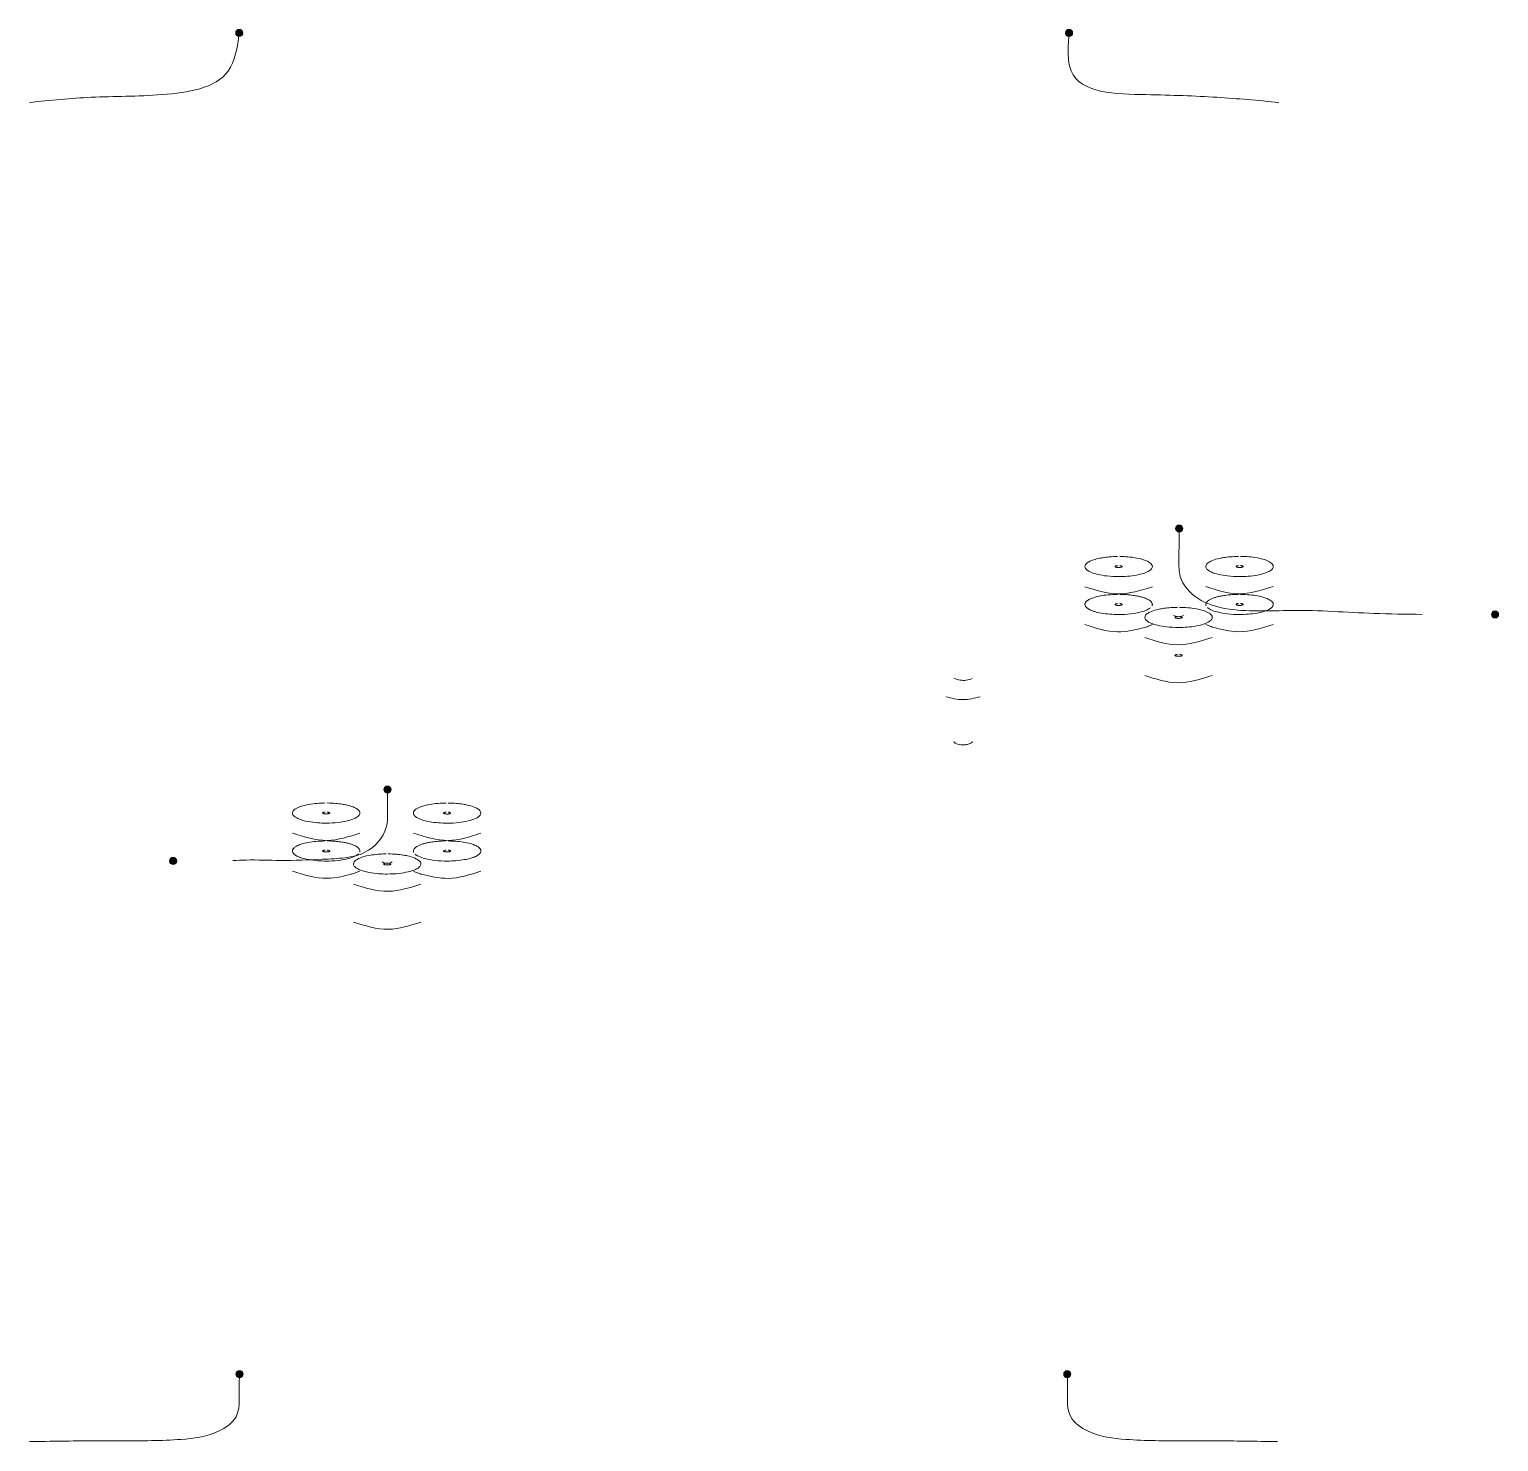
# Model space of a CAD drawing. Extents: x -1067 to 23308, y -6822 to 57810.
# Drawn here: x 11013 to 23308, y -6822 to 5000 of the extents above; entities that cross this region are included whole.
import ezdxf
from ezdxf.lldxf.tags import DXFTag

# ---------------------------------------------------------------- set-up
doc = ezdxf.new("R2010")
doc.units = 0
doc.layers.get('0').update_dxf_attribs({"lineweight": 13})
for name, color, linetype, lineweight, true_color in [('Bodenplatten', 9, 'Continuous', 13, 0x808080), ('EL01_WAN_Blitzschutz_kuenstliche_Leiter', 1, 'Continuous', 13, 0xff0000), ('EL01_WAN_Fangleitungen bestehend Kün', 1, 'Continuous', 13, 0xff0000), ('EL01_WAN_Wasserschutz', 1, 'Continuous', 13, 0xff0000)]:
    doc.layers.add(name, color=color, linetype=linetype, lineweight=lineweight, true_color=true_color)
tags = doc.linetypes.add('fein_strichliert', pattern=[4, 1, -2, 1]).pattern_tags.tags
tags[8:9] = [DXFTag(74, 4), DXFTag(75, 0), DXFTag(340, '0'), DXFTag(46, 0.0), DXFTag(50, 0.0), DXFTag(44, 0.0), DXFTag(45, 0.0)]
tags[6:7] = [DXFTag(74, 4), DXFTag(75, 0), DXFTag(340, '0'), DXFTag(46, 0.0), DXFTag(50, 0.0), DXFTag(44, 0.0), DXFTag(45, 0.0)]
tags[4:5] = [DXFTag(74, 4), DXFTag(75, 0), DXFTag(340, '0'), DXFTag(46, 0.0), DXFTag(50, 0.0), DXFTag(44, 0.0), DXFTag(45, 0.0)]

# ---------------------------------------------------------------- blocks, each defined once
blk = doc.blocks.new('KIR 16-A0UJ2DPSXE', base_point=(18749.9609375, -450.0537414550781))
at = {"color": 0, "linetype": 'ByBlock', "lineweight": -2, "ltscale": 0.13}
blk.add_spline([(18750.70998779826, -434.4586350309207), (18853.10746309578, -448.5671505844246), (18902.70063067212, -434.4586350309207)], degree=3, dxfattribs=at)
blk = doc.blocks.new('KIR 16-A0UJ2DQCXE', base_point=(14225.79296875, -1644.890869140625))
at = {"color": 0, "linetype": 'ByBlock', "lineweight": -2, "ltscale": 0.13}
blk.add_spline([(14499.58408970191, -1476.393977410926), (14449.10564076202, -1478.074546548511), (14380.88859020976, -1485.49712717855), (14291.56996284853, -1506.194754021237), (14246.78922373164, -1528.81595213184), (14232.32396779697, -1542.665665260773), (14225.79314448261, -1560.623326018921), (14229.440323946, -1574.448255858641), (14236.07038945669, -1583.130484503587), (14270.86295122055, -1606.125382892637), (14357.91829088816, -1632.154050106389), (14435.57382938887, -1642.132231393737), (14508.07819257098, -1644.890832817366), (14608.39266743514, -1639.375753813571), (14683.50683558868, -1626.512165383606), (14746.21682918474, -1606.06824805742), (14772.17371298092, -1590.448176392466), (14787.98889849424, -1571.761135647738), (14790.36324065936, -1560.623326018921), (14785.69327861509, -1544.988174034569), (14763.34138048199, -1524.656025732775), (14733.4490829787, -1509.97917695864), (14678.37723757848, -1493.013278375688), (14641.34812434102, -1486.288203285115), (14587.5659473257, -1479.637880587625), (14517.60356434997, -1476.403808247948)], degree=3, dxfattribs=at)
blk = doc.blocks.new('KIR 16-A0UJ2DQMXE', base_point=(14241.2177734375, -1962.063354492188))
at = {"color": 0, "linetype": 'ByBlock', "lineweight": -2, "ltscale": 0.13}
blk.add_spline([(14517.60356434997, -1793.566617114559), (14596.10255860609, -1797.613728798317), (14719.70025644612, -1821.191216624977), (14757.2966192324, -1837.688288990018), (14777.34467446711, -1851.500925470626), (14789.24275994041, -1868.588697737194), (14790.49858733601, -1878.225523409625), (14753.61109749254, -1920.06061663962), (14733.66748749235, -1928.758013775582), (14709.06518239828, -1937.558919966514), (14654.82706941242, -1950.263395409059), (14509.42842306449, -1962.063356227171), (14409.22078479167, -1956.75594493301), (14321.30235454189, -1940.658887631117), (14269.12579199611, -1922.407151724687), (14251.67654731708, -1912.466369907549), (14241.96761842158, -1905.048931951513)], degree=3, dxfattribs=at)
blk = doc.blocks.new('KIR 16-A0UJ2DQSXE', base_point=(20870.234375, 101.960319519043))
at = {"color": 0, "linetype": 'ByBlock', "lineweight": -2, "ltscale": 0.13}
blk.add_spline([(21148.93762613376, 270.4570575474838), (21227.43662038989, 266.4099458637331), (21351.03431822991, 242.8324580370729), (21388.6306810162, 226.3353856720253), (21408.67873625091, 212.5227491914168), (21420.91278570515, 195.7107973607392), (21422.5932246764, 186.2289349543255), (21384.94515927634, 143.9630580224232), (21365.00154927613, 135.2656608864684), (21340.39924418208, 126.4647546955287), (21286.16113119622, 113.7602792529917), (21140.76248484828, 101.9603184348719), (21040.55484657547, 107.2677297290404), (20952.63641632567, 123.3647870309335), (20900.45985377989, 141.6165229373557), (20883.01060910087, 151.5573047544942), (20870.98363934574, 160.9896375249566)], degree=3, dxfattribs=at)
blk = doc.blocks.new('KIR 16-A0UJ2DR0XE', base_point=(13723.9833984375, -2532.8671875))
at = {"color": 0, "linetype": 'ByBlock', "lineweight": -2, "ltscale": 0.13}
blk.add_spline([(14289.30390831849, -2472.551620666886), (14015.95941965749, -2532.867277066859), (13724.73381214174, -2472.551620666886)], degree=3, dxfattribs=at)
blk = doc.blocks.new('KIR 16-A0UJ2DREXE', base_point=(20857.408203125, 274.98046875))
at = {"color": 0, "linetype": 'ByBlock', "lineweight": -2, "ltscale": 0.13}
blk.add_spline([(20858.1584751763, 335.296118748139), (21131.50296383731, 274.9804623481662), (21422.72857135306, 335.296118748139)], degree=3, dxfattribs=at)
blk = doc.blocks.new('KIR 16-A0UJ2DRSXE', base_point=(18749.9609375, -988.6746826171875))
at = {"color": 0, "linetype": 'ByBlock', "lineweight": -2, "ltscale": 0.13}
blk.add_spline([(18750.70998779824, -960.9997807459247), (18753.89971128122, -969.5292957721201), (18765.80044816542, -977.5784303290445), (18824.17172527702, -988.6736710649373), (18853.38902725885, -986.991410263329), (18886.81513863852, -978.0925622912862), (18901.35102570555, -966.6494171534093), (18902.70063067212, -960.9997807459247)], degree=3, dxfattribs=at)
blk = doc.blocks.new('Anschlusspunkt-A0UJ2DSCXE', base_point=(13979.0244140625, -1393.773803710938))
at = {"linetype": 'ByBlock', "lineweight": -2, "ltscale": 0.13}
blk.add_hatch(color=0, dxfattribs=at).paths.add_polyline_path([(14008.52630195181, -1333.773804105326), (14016.3875750272, -1334.688252202299), (14023.73626797242, -1337.626370934551), (14030.06108452015, -1342.383736311048), (14034.92196612985, -1348.629347543295), (14037.98070971678, -1355.928656918663), (14039.0244986358, -1363.773804105326), (14037.98070971678, -1371.61895129199), (14034.92196612985, -1378.918260667357), (14030.06108452015, -1385.163871899604), (14023.73626797242, -1389.921237276101), (14016.3875750272, -1392.859356008353), (14008.52630195181, -1393.773804105326), (14000.8593918417, -1392.644459257806), (13993.73746653416, -1389.589117978163), (13987.63563830705, -1384.811605790011), (13982.96096752433, -1378.630636327669), (13980.02530714541, -1371.458549562939), (13979.0244986358, -1363.773804105326), (13980.02530714541, -1356.089058647714), (13982.96096752433, -1348.916971882983), (13987.63563830705, -1342.736002420641), (13993.73746653416, -1337.958490232489), (14000.8593918417, -1334.903148952846)])
at = {"color": 0, "linetype": 'ByBlock', "lineweight": -2, "ltscale": 0.13}
blk.add_circle((14009.0244986358, -1363.773804105326), 30, dxfattribs=at)
blk = doc.blocks.new('KIR 16-A0UJ2DSMXE', base_point=(13466.3623046875, -1568.080810546875))
at = {"color": 0, "linetype": 'ByBlock', "lineweight": -2, "ltscale": 0.13}
blk.add_spline([(13487.66935988789, -1552.452895284902), (13481.36860121394, -1553.162232178841), (13472.87596792315, -1555.072555559653), (13470.25452726329, -1556.146173824741), (13467.16063301124, -1558.261577424792), (13466.54558174426, -1559.268024952568), (13466.36191259034, -1560.097212357893), (13466.94942510288, -1561.760093156418), (13469.34622835086, -1563.516166823249), (13474.7331029775, -1565.675662818949), (13479.05209496891, -1566.577430377593), (13488.43802740712, -1567.832017801937), (13496.29880943362, -1568.080384849435), (13506.10521860013, -1567.682654635307), (13511.63447757813, -1567.018194328938), (13516.51981837754, -1565.936456180719), (13522.26584248006, -1564.099315125956), (13525.44575966055, -1561.987280580705), (13526.1814121426, -1560.421052715693), (13526.15768141738, -1559.424362256129), (13525.58814401191, -1558.522594697485), (13524.86863661152, -1557.725935655838), (13523.54730164235, -1556.837713206335), (13520.21793899448, -1555.267523878933), (13513.341760846, -1553.524421196033), (13505.68883453595, -1552.516909362212)], degree=3, dxfattribs=at)
blk = doc.blocks.new('KIR 16-A0UJ2DT4XE', base_point=(20858.076171875, 175.986328125))
at = {"color": 0, "linetype": 'ByBlock', "lineweight": -2, "ltscale": 0.13}
blk.add_spline([(21130.91815148571, 270.4472267104622), (21096.57199631943, 269.6215551483085), (21075.9150575174, 268.3586855272199), (21056.6111933094, 266.9154059602636), (21007.27527242469, 260.5335312721556), (20990.47565330514, 257.9350290342384), (20974.15947646241, 254.6717936656908), (20944.48410780391, 247.411163465765), (20916.79670386642, 237.6322080325237), (20895.5893306377, 227.9710713394354), (20879.33034449569, 218.5455721266746), (20865.42773315686, 205.4676919689639), (20858.98657266626, 192.7306599315245), (20858.16646021232, 183.7017444853748), (20859.88383130481, 176.7363273394051)], degree=3, dxfattribs=at)
blk = doc.blocks.new('Anschlusspunkt-A0UJ2DTEXE', base_point=(23248.1796875, 72.66387176513672))
at = {"linetype": 'ByBlock', "lineweight": -2, "ltscale": 0.13}
blk.add_hatch(color=0, dxfattribs=at).paths.add_polyline_path([(23277.68166579239, 132.6638749772731), (23285.54293886778, 131.7494268802999), (23292.891631813, 128.8113081480483), (23299.21644836072, 124.0539427715513), (23304.07732997042, 117.8083315393037), (23307.13607355735, 110.5090221639364), (23308.17986247638, 102.663874977273), (23307.13607355735, 94.81872779060959), (23304.07732997042, 87.51941841524231), (23299.21644836072, 81.27380718299479), (23292.891631813, 76.51644180649782), (23285.54293886778, 73.57832307424619), (23277.68166579239, 72.66387497727307), (23270.01475568228, 73.79321982479314), (23262.89283037474, 76.84856110443573), (23256.79100214762, 81.6260732925877), (23252.11633136491, 87.80704275493058), (23249.18067098598, 94.97912951966057), (23248.17986247638, 102.663874977273), (23249.18067098598, 110.3486204348855), (23252.11633136491, 117.5207071996155), (23256.79100214762, 123.7016766619584), (23262.89283037474, 128.4791888501104), (23270.01475568228, 131.534530129753)])
at = {"color": 0, "linetype": 'ByBlock', "lineweight": -2, "ltscale": 0.13}
blk.add_circle((23278.17986247638, 102.6638749772731), 30, dxfattribs=at)
blk = doc.blocks.new('KIR 16-A0UJ2DTGXE', base_point=(13724.5986328125, -2070.681884765625))
at = {"color": 0, "linetype": 'ByBlock', "lineweight": -2, "ltscale": 0.13}
blk.add_spline([(13998.3894106844, -1902.185061071296), (13947.91096174451, -1903.865630208881), (13879.69391119224, -1911.288210838919), (13790.37528383102, -1931.985837681607), (13745.59454471413, -1954.60703579221), (13731.12928877946, -1968.456748921143), (13724.59846546508, -1986.41440967929), (13728.24564492848, -2000.239339519011), (13734.87571043916, -2008.921568163957), (13769.66827220303, -2031.916466553007), (13856.72361187064, -2057.945133766758), (13934.37915037135, -2067.923315054106), (14006.88351355346, -2070.681916477736), (14107.19798841763, -2065.166837473941), (14182.31215657115, -2052.303249043975), (14245.02215016722, -2031.85933171779), (14270.97903396339, -2016.239260052835), (14286.79421947673, -1997.552219308108), (14289.16856164184, -1986.41440967929), (14284.49859959757, -1970.779257694938), (14262.14670146447, -1950.447109393145), (14232.25440396118, -1935.770260619009), (14177.18255856096, -1918.804362036057), (14140.15344532349, -1912.079286945484), (14086.37126830818, -1905.428964247995), (14016.40888533245, -1902.194891908318)], degree=3, dxfattribs=at)
blk = doc.blocks.new('KIR 16-A0UJ2DTYXE', base_point=(13213.3994140625, -2106.550048828125))
at = {"color": 0, "linetype": 'ByBlock', "lineweight": -2, "ltscale": 0.13}
blk.add_spline([(13724.59846546508, -2067.041454406989), (13505.37471553765, -2106.550079745461), (13214.1491080219, -2046.234423345488)], degree=3, dxfattribs=at)
blk = doc.blocks.new('KIR 16-A0UJ2DU0XE', base_point=(20346.6875, -468.9389343261719))
at = {"color": 0, "linetype": 'ByBlock', "lineweight": -2, "ltscale": 0.13}
blk.add_spline([(20347.43842437982, -408.6232759639631), (20620.78291304081, -468.9389323639359), (20912.00852055656, -408.6232759639631)], degree=3, dxfattribs=at)
blk = doc.blocks.new('KIR 16-A0UJ2DUEXE', base_point=(20599.92578125, 69.5303955078125))
at = {"color": 0, "linetype": 'ByBlock', "lineweight": -2, "ltscale": 0.13}
blk.add_spline([(20638.48826869057, 85.15825209662331), (20644.78902736452, 84.44891520268472), (20653.2816606553, 82.53859182187195), (20655.90310131516, 81.46497355678481), (20658.99699556722, 79.34956995673316), (20659.61204683419, 78.34312242895727), (20659.79571598812, 77.5139350236325), (20659.20820347558, 75.8510542251072), (20656.81140022759, 74.09498055827613), (20651.42452560095, 71.93548456256873), (20647.10553360955, 71.03371700392496), (20637.71960117134, 69.77912957958075), (20629.85881914484, 69.53076253209044), (20620.05240997833, 69.92849274621882), (20614.52315100031, 70.59295305258753), (20609.63781020092, 71.67469120079956), (20603.89178609838, 73.5118322555693), (20600.71186891789, 75.62386680082024), (20599.97621643584, 77.19009466583272), (20599.99994716107, 78.18678512538942), (20600.56948456653, 79.08855268403319), (20601.28899196694, 79.88521172568768), (20602.61032693609, 80.77343417519047), (20605.93968958398, 82.34362350259222), (20612.81586773246, 84.08672618549214), (20620.46879404251, 85.09423801931304)], degree=3, dxfattribs=at)
blk = doc.blocks.new('KIR 16-A0UJ2DUOXE', base_point=(18682.654296875, -610.6416625976562))
at = {"color": 0, "linetype": 'ByBlock', "lineweight": -2, "ltscale": 0.13}
blk.add_spline([(18683.40458440473, -586.461529991119), (18823.78665131952, -610.641670014588), (18970.00603406565, -586.461529991119)], degree=3, dxfattribs=at)
blk = doc.blocks.new('KIR 16-A0UJ2DV6XE', base_point=(13964.3154296875, -1980.777099609375))
at = {"color": 0, "linetype": 'ByBlock', "lineweight": -2, "ltscale": 0.13}
blk.add_spline([(13965.06537698476, -1969.577063565421), (13996.53048941877, -1980.097450227516), (14017.50723104146, -1980.097450227508), (14048.97234347547, -1969.577063565421)], degree=3, dxfattribs=at)
blk = doc.blocks.new('KIR 16-A0UJ2DVKXE', base_point=(14225.1787109375, -2071.267822265625))
at = {"color": 0, "linetype": 'ByBlock', "lineweight": -2, "ltscale": 0.13}
blk.add_spline([(14289.16856164184, -2070.517730734663), (14251.6711944482, -2057.345352301966), (14225.92849115926, -2046.760537006516)], degree=3, dxfattribs=at)
blk = doc.blocks.new('KIR 16-A0UJ2DVMXE', base_point=(19845.62890625, 274.454345703125))
at = {"color": 0, "linetype": 'ByBlock', "lineweight": -2, "ltscale": 0.13}
blk.add_spline([(19846.37909203895, 334.770005087111), (20119.72358069994, 274.4543486871382), (20410.94918821569, 334.770005087111)], degree=3, dxfattribs=at)
blk = doc.blocks.new('KIR 16-A0UJ2DVYXE', base_point=(20346.82421875, -7.339385986328125))
at = {"color": 0, "linetype": 'ByBlock', "lineweight": -2, "ltscale": 0.13}
blk.add_spline([(20347.57377105646, -6.589386031739863), (20385.07113825011, 6.58299240094972), (20410.81384153905, 17.16780769640651)], degree=3, dxfattribs=at)
blk = doc.blocks.new('KIR 16-A0UJ2DW8XE', base_point=(19705.11328125, 4388.03466796875))
at = {"color": 0, "linetype": 'ByBlock', "lineweight": -2, "ltscale": 0.13}
blk.add_spline([(21469.49626362521, 4388.784467318158), (20952.45490896932, 4431.308618623681), (20356.51131966107, 4453.72307705689), (19730.38531018651, 4653.057319398967), (19706.2861325993, 4800.487582285406), (19713.0859735383, 4970.164677506732)], degree=3, dxfattribs=at)
blk = doc.blocks.new('KIR 16-A0UJ2DWAXE', base_point=(20098.59765625, 177.7192840576172))
at = {"color": 0, "linetype": 'ByBlock', "lineweight": -2, "ltscale": 0.13}
blk.add_spline([(20137.15824299639, 193.3471383662884), (20143.45900167035, 192.6378014723498), (20151.95163496113, 190.727478091537), (20154.57307562099, 189.6538598264499), (20157.66696987304, 187.5384562263982), (20158.28202114001, 186.5320086986223), (20158.46569029395, 185.7028212932976), (20157.8781777814, 184.0399404947723), (20155.48137453343, 182.2838668279412), (20150.09449990678, 180.1243708322411), (20145.77550791538, 179.2226032735973), (20136.38957547717, 177.9680158492531), (20128.52879345067, 177.7196488017555), (20118.72238428415, 178.1173790158839), (20113.19312530614, 178.7818393222526), (20108.30778450675, 179.8635774704719), (20102.56176040421, 181.7007185252344), (20099.38184322373, 183.8127530704853), (20098.64619074167, 185.3789809354978), (20098.66992146691, 186.3756713950618), (20099.23945887236, 187.2774389537055), (20099.95896627277, 188.0740979953528), (20101.28030124194, 188.9623204448555), (20104.60966388981, 190.5325097722573), (20111.48584203828, 192.2756124551572), (20119.13876834834, 193.2831242889781)], degree=3, dxfattribs=at)
blk = doc.blocks.new('KIR 16-A0UJ2DWQXE', base_point=(13723.8486328125, -2215.26513671875))
at = {"color": 0, "linetype": 'ByBlock', "lineweight": -2, "ltscale": 0.13}
blk.add_spline([(14289.16856164184, -2154.949423276181), (14015.82407298085, -2215.265079676154), (13724.59846546508, -2154.949423276181)], degree=3, dxfattribs=at)
blk = doc.blocks.new('KIR 16-A0UJ2DWUXE', base_point=(14478.2763671875, -1886.209106445312))
at = {"color": 0, "linetype": 'ByBlock', "lineweight": -2, "ltscale": 0.13}
blk.add_spline([(14499.58408970191, -1870.581206336635), (14493.28333102795, -1871.290543230566), (14484.79069773718, -1873.200866611379), (14482.16925707732, -1874.274484876473), (14479.07536282526, -1876.389888476517), (14478.46031155829, -1877.396336004293), (14478.27664240435, -1878.225523409625), (14478.8641549169, -1879.888404208143), (14481.26095816487, -1881.644477874982), (14486.64783279153, -1883.803973870682), (14490.96682478293, -1884.705741429326), (14500.35275722113, -1885.96032885367), (14508.21353924764, -1886.208695901167), (14518.01994841415, -1885.810965687039), (14523.54920739217, -1885.14650538067), (14528.43454819155, -1884.064767232451), (14534.18057229409, -1882.227626177681), (14537.36048947457, -1880.115591632438), (14538.09614195663, -1878.549363767418), (14538.07241123139, -1877.552673307861), (14537.50287382594, -1876.650905749217), (14536.78336642553, -1875.85424670757), (14535.46203145637, -1874.966024258067), (14532.1326688085, -1873.395834930666), (14525.25649066002, -1871.652732247766), (14517.60356434997, -1870.645220413945)], degree=3, dxfattribs=at)
blk = doc.blocks.new('KIR 16-A0UJ2DWWXE', base_point=(13466.4970703125, -1885.682983398438))
at = {"color": 0, "linetype": 'ByBlock', "lineweight": -2, "ltscale": 0.13}
blk.add_spline([(13487.80470656454, -1870.055092675607), (13481.5039478906, -1870.764429569538), (13473.01131459981, -1872.674752950351), (13470.38987393995, -1873.748371215445), (13467.29597968789, -1875.863774815489), (13466.68092842092, -1876.870222343265), (13466.49725926698, -1877.699409748597), (13467.08477177954, -1879.362290547115), (13469.48157502752, -1881.118364213954), (13474.86844965416, -1883.277860209654), (13479.18744164556, -1884.179627768298), (13488.57337408376, -1885.434215192642), (13496.43415611026, -1885.682582240139), (13506.24056527678, -1885.284852026011), (13511.76982425479, -1884.620391719642), (13516.65516505418, -1883.538653571423), (13522.40118915672, -1881.701512516653), (13525.58110633721, -1879.58947797141), (13526.31675881926, -1878.02325010639), (13526.29302809404, -1877.026559646833), (13525.72349068857, -1876.124792088189), (13525.00398328816, -1875.328133046542), (13523.68264831901, -1874.439910597032), (13520.35328567113, -1872.869721269638), (13513.47710752266, -1871.126618586738), (13505.82418121259, -1870.11910675291)], degree=3, dxfattribs=at)
blk = doc.blocks.new('KIR 16-A0UJ2DX8XE', base_point=(13214.013671875, -1644.36474609375))
at = {"color": 0, "linetype": 'ByBlock', "lineweight": -2, "ltscale": 0.13}
blk.add_spline([(13487.80470656454, -1475.867863749891), (13437.32625762467, -1477.548432887483), (13369.10920707238, -1484.971013517522), (13279.79057971118, -1505.668640360217), (13235.00984059427, -1528.289838470812), (13220.54458465961, -1542.139551599745), (13214.01376134524, -1560.097212357893), (13217.66094080862, -1573.922142197613), (13224.29100631931, -1582.604370842567), (13259.08356808318, -1605.599269231609), (13346.13890775079, -1631.627936445361), (13423.7944462515, -1641.606117732709), (13496.29880943362, -1644.364719156338), (13596.61328429778, -1638.849640152543), (13671.72745245131, -1625.986051722585), (13734.43744604738, -1605.542134396392), (13760.39432984355, -1589.922062731438), (13776.20951535687, -1571.23502198671), (13778.583857522, -1560.097212357893), (13773.91389547772, -1544.462060373548), (13751.56199734463, -1524.129912071755), (13721.66969984133, -1509.453063297612), (13666.59785444112, -1492.48716471466), (13629.56874120365, -1485.762089624079), (13575.78656418834, -1479.111766926605), (13505.82418121259, -1475.87769458692)], degree=3, dxfattribs=at)
blk = doc.blocks.new('KIR 16-A0UJ2DXAXE', base_point=(20857.2734375, -3.863109588623047))
at = {"color": 0, "linetype": 'ByBlock', "lineweight": -2, "ltscale": 0.13}
blk.add_spline([(20858.02312849966, 17.69392135743443), (20894.78779008154, 3.81220418953059), (20912.14386723322, -3.113109704073153)], degree=3, dxfattribs=at)
blk = doc.blocks.new('Anschlusspunkt-A0UJ2DY0XE', base_point=(19683.0859375, 4940.16455078125))
at = {"linetype": 'ByBlock', "lineweight": -2, "ltscale": 0.13}
blk.add_hatch(color=0, dxfattribs=at).paths.add_polyline_path([(19712.58777685431, 5000.164677506732), (19720.4490499297, 4999.250229409759), (19727.79774287492, 4996.312110677507), (19734.12255942265, 4991.55474530101), (19738.98344103235, 4985.309134068762), (19742.04218461927, 4978.009824693396), (19743.0859735383, 4970.164677506732), (19742.04218461927, 4962.319530320068), (19738.98344103235, 4955.020220944702), (19734.12255942265, 4948.774609712454), (19727.79774287492, 4944.017244335957), (19720.4490499297, 4941.079125603706), (19712.58777685431, 4940.164677506732), (19704.9208667442, 4941.294022354252), (19697.79894143666, 4944.349363633894), (19691.69711320955, 4949.126875822047), (19687.02244242683, 4955.307845284389), (19684.08678204791, 4962.479932049119), (19683.0859735383, 4970.164677506732), (19684.08678204791, 4977.849422964345), (19687.02244242683, 4985.021509729075), (19691.69711320955, 4991.202479191417), (19697.79894143666, 4995.97999137957), (19704.9208667442, 4999.035332659212)])
at = {"color": 0, "linetype": 'ByBlock', "lineweight": -2, "ltscale": 0.13}
blk.add_circle((19713.0859735383, 4970.164677506732), 30, dxfattribs=at)
blk = doc.blocks.new('KIR 16-A0UJ2DY4XE', base_point=(20911.39453125, -42.62173461914062))
at = {"color": 0, "linetype": 'ByBlock', "lineweight": -2, "ltscale": 0.13}
blk.add_spline([(20912.14386723322, -3.113109704073153), (21131.36761716065, -42.62173504253836), (21422.5932246764, 17.69392135743443)], degree=3, dxfattribs=at)
blk = doc.blocks.new('KIR 16-A0UJ2DY8XE', base_point=(20346.82421875, -151.3367309570312))
at = {"color": 0, "linetype": 'ByBlock', "lineweight": -2, "ltscale": 0.13}
blk.add_spline([(20347.57377105646, -91.02107857325858), (20620.91825971745, -151.3367349732314), (20912.14386723322, -91.02107857325858)], degree=3, dxfattribs=at)
blk = doc.blocks.new('KIR 16-A0UJ2DYEXE', base_point=(19846.37890625, 419.0375061035156))
at = {"color": 0, "linetype": 'ByBlock', "lineweight": -2, "ltscale": 0.13}
blk.add_spline([(20137.15824299639, 587.5343672919964), (20187.63669193628, 585.8537981544116), (20255.85374248855, 578.4312175243733), (20345.17236984977, 557.7335906816782), (20389.95310896666, 535.1123925710829), (20404.41836490133, 521.2626794421424), (20410.94918821569, 503.3050186840021), (20407.30200875231, 489.4800888442744), (20400.67194324162, 480.7978601993284), (20365.87938147775, 457.8029618102785), (20278.82404181014, 431.774294596534), (20201.16850330943, 421.796113309186), (20128.66414012733, 419.0375118855566), (20028.34966526316, 424.5525908893517), (19953.23549710962, 437.41617931931), (19890.52550351357, 457.8600966455026), (19864.56861971738, 473.4801683104572), (19848.75343420406, 492.1672090551849), (19846.37909203895, 503.3050186840021), (19851.04905408321, 518.9401706683468), (19873.40095221631, 539.2723189701403), (19903.29324971961, 553.9491677442832), (19958.36509511983, 570.9150663272351), (19995.39420835728, 577.6401414178083), (20049.1763853726, 584.2904641152902), (20119.13876834834, 587.5245364549749)], degree=3, dxfattribs=at)
blk = doc.blocks.new('KIR 16-A0UJ2DYSXE', base_point=(13214.1494140625, -1961.968017578125))
at = {"color": 0, "linetype": 'ByBlock', "lineweight": -2, "ltscale": 0.13}
blk.add_spline([(13487.80470656454, -1793.471287155432), (13409.30571230842, -1797.51839883919), (13285.70801446839, -1821.09588666585), (13248.11165168211, -1837.59295903089), (13228.06359644739, -1851.405595511499), (13215.82954699315, -1868.217547342184), (13214.1491080219, -1877.699409748597), (13251.79717342196, -1919.965286680492), (13271.74078342217, -1928.662683816455), (13296.34308851623, -1937.463590007387), (13350.58120150208, -1950.168065449931), (13495.97984785002, -1961.968026268044), (13596.18748612283, -1956.660614973883), (13684.10591637263, -1940.563557671989), (13736.28247891841, -1922.311821765567), (13753.73172359744, -1912.371039948421), (13765.75869335256, -1902.938707177959)], degree=3, dxfattribs=at)
blk = doc.blocks.new('Anschlusspunkt-A0UJ2DYUXE', base_point=(20605.26171875, 792.4191284179688))
at = {"linetype": 'ByBlock', "lineweight": -2, "ltscale": 0.13}
blk.add_hatch(color=0, dxfattribs=at).paths.add_polyline_path([(20634.76343604834, 852.4191368041695), (20642.62470912372, 851.5046887071964), (20649.97340206894, 848.5665699749447), (20656.29821861667, 843.8092045984478), (20661.15910022637, 837.5635933662002), (20664.21784381329, 830.2642839908328), (20665.26163273232, 822.4191368041694), (20664.21784381329, 814.5739896175061), (20661.15910022637, 807.2746802421387), (20656.29821861667, 801.0290690098913), (20649.97340206894, 796.2717036333943), (20642.62470912372, 793.3335849011427), (20634.76343604834, 792.4191368041695), (20627.09652593822, 793.5484816516896), (20619.97460063069, 796.6038229313322), (20613.87277240357, 801.3813351194841), (20609.19810162085, 807.562304581827), (20606.26244124193, 814.734391346557), (20605.26163273232, 822.4191368041695), (20606.26244124193, 830.103882261782), (20609.19810162085, 837.2759690265119), (20613.87277240357, 843.4569384888548), (20619.97460063069, 848.2344506770069), (20627.09652593822, 851.2897919566494)])
at = {"color": 0, "linetype": 'ByBlock', "lineweight": -2, "ltscale": 0.13}
blk.add_circle((20635.26163273232, 822.4191368041695), 30, dxfattribs=at)
blk = doc.blocks.new('KIR 16-A0UJ2DZ6XE', base_point=(13505.07421875, -1887.942016601562))
at = {"color": 0, "linetype": 'ByBlock', "lineweight": -2, "ltscale": 0.13}
blk.add_spline([(13505.82418121259, -1793.481117992461), (13540.17033637887, -1794.306789554614), (13560.8272751809, -1795.569659175696), (13580.13113938891, -1797.012938742652), (13629.46706027362, -1803.394813430767), (13646.26667939316, -1805.993315668685), (13662.5828562359, -1809.256551037232), (13692.2582248944, -1816.517181237158), (13719.94562883188, -1826.296136670399), (13741.1530020606, -1835.95727336348), (13757.41198820262, -1845.382772576248), (13771.31459954144, -1858.460652733959), (13777.75576003205, -1871.197684771398), (13778.57587248598, -1880.226600217541), (13776.8585013935, -1887.192017363518)], degree=3, dxfattribs=at)
blk = doc.blocks.new('Anschlusspunkt-A0UJ2DZAXE', base_point=(19668.322265625, -6288.26953125))
at = {"linetype": 'ByBlock', "lineweight": -2, "ltscale": 0.13}
blk.add_hatch(color=0, dxfattribs=at).paths.add_polyline_path([(19697.8240185953, -6228.269763010491), (19705.68529167069, -6229.184211107465), (19713.03398461591, -6232.122329839716), (19719.35880116363, -6236.879695216213), (19724.21968277334, -6243.125306448461), (19727.27842636026, -6250.424615823827), (19728.32221527929, -6258.269763010491), (19727.27842636026, -6266.114910197155), (19724.21968277334, -6273.414219572522), (19719.35880116363, -6279.65983080477), (19713.03398461591, -6284.417196181266), (19705.68529167069, -6287.355314913518), (19697.8240185953, -6288.269763010491), (19690.15710848519, -6287.140418162971), (19683.03518317765, -6284.085076883329), (19676.93335495054, -6279.307564695177), (19672.25868416782, -6273.126595232834), (19669.3230237889, -6265.954508468104), (19668.32221527929, -6258.269763010491), (19669.3230237889, -6250.585017552879), (19672.25868416782, -6243.412930788149), (19676.93335495054, -6237.231961325806), (19683.03518317765, -6232.454449137654), (19690.15710848519, -6229.399107858011)])
at = {"color": 0, "linetype": 'ByBlock', "lineweight": -2, "ltscale": 0.13}
blk.add_circle((19698.32221527929, -6258.269763010491), 30, dxfattribs=at)
blk = doc.blocks.new('KIR 16-A0UJ2DZCXE', base_point=(13723.8486328125, -2067.79150390625))
at = {"color": 0, "linetype": 'ByBlock', "lineweight": -2, "ltscale": 0.13}
blk.add_spline([(13778.71920419864, -2046.234423345488), (13741.95454261676, -2060.116140513392), (13724.59846546508, -2067.041454406989)], degree=3, dxfattribs=at)
blk = doc.blocks.new('KIR 16-A0UJ2DZOXE', base_point=(19845.494140625, -43.14785003662109))
at = {"color": 0, "linetype": 'ByBlock', "lineweight": -2, "ltscale": 0.13}
blk.add_spline([(19846.24374536229, 17.16780769640651), (20119.58823402328, -43.14784870356628), (20347.57377105646, -6.589386031739863)], degree=3, dxfattribs=at)
blk = doc.blocks.new('KIR 16-A0UJ2DZQXE', base_point=(11011.7841796875, 4388.03466796875))
at = {"color": 0, "linetype": 'ByBlock', "lineweight": -2, "ltscale": 0.13}
blk.add_spline([(11012.53451367517, 4388.784467318158), (11529.57586833104, 4431.308618623681), (12125.51945763931, 4453.72307705689), (12675.52379191294, 4649.95577923492), (12768.94480376206, 4970.164677506732)], degree=3, dxfattribs=at)
blk = doc.blocks.new('KIR 16-A0UJ2E08XE', base_point=(20599.791015625, -248.0717926025391))
at = {"color": 0, "linetype": 'ByBlock', "lineweight": -2, "ltscale": 0.13}
blk.add_spline([(20638.35292201391, -232.4439452940812), (20644.65368068786, -233.1532821880198), (20653.14631397865, -235.0636055688326), (20655.76775463851, -236.1372238339197), (20658.86164889056, -238.2526274339714), (20659.47670015754, -239.2590749617473), (20659.66036931146, -240.088262367072), (20659.07285679892, -241.7511431655973), (20656.67605355094, -243.5072168324284), (20651.2891789243, -245.6667128281358), (20646.97018693289, -246.5684803867796), (20637.58425449468, -247.8230678111238), (20629.72347246818, -248.0714348586141), (20619.91706330167, -247.6737046444857), (20614.38780432367, -247.009244338117), (20609.50246352426, -245.927506189905), (20603.75643942174, -244.0903651351352), (20600.57652224125, -241.9783305898843), (20599.8408697592, -240.4121027248718), (20599.86460048442, -239.4154122653151), (20600.43413788989, -238.5136447066714), (20601.15364529028, -237.7169856650169), (20602.47498025945, -236.8287632155141), (20605.80434290732, -235.2585738881123), (20612.6805210558, -233.5154712052124), (20620.33344736585, -232.5079593713915)], degree=3, dxfattribs=at)
blk = doc.blocks.new('KIR 16-A0UJ2E0GXE', base_point=(14225.9208984375, -1890.73681640625))
at = {"color": 0, "linetype": 'ByBlock', "lineweight": -2, "ltscale": 0.13}
blk.add_spline([(14498.7573335052, -1793.586225133414), (14464.41117833894, -1794.411896695567), (14443.75423953691, -1795.674766316656), (14424.4503753289, -1797.118045883612), (14375.11445444419, -1803.499920571727), (14358.31483532464, -1806.098422809637), (14341.99865848191, -1809.361658178185), (14312.32328982341, -1816.622288378118), (14284.63588588592, -1826.401243811359), (14263.42851265721, -1836.06238050444), (14247.16952651518, -1845.487879717201), (14233.26691517636, -1858.565759874912), (14226.82575468577, -1871.302791912359), (14226.00564223182, -1880.331707358501), (14228.82045429242, -1889.986777357709)], degree=3, dxfattribs=at)
blk = doc.blocks.new('KIR 16-A0UJ2E0KXE', base_point=(14225.04296875, -1789.473999023438))
at = {"color": 0, "linetype": 'ByBlock', "lineweight": -2, "ltscale": 0.13}
blk.add_spline([(14790.36324065936, -1729.158339615812), (14517.01875199836, -1789.473996015785), (14225.79314448261, -1729.158339615812)], degree=3, dxfattribs=at)
blk = doc.blocks.new('Anschlusspunkt-A0UJ2E0QXE', base_point=(12738.9443359375, 4940.16455078125))
at = {"linetype": 'ByBlock', "lineweight": -2, "ltscale": 0.13}
blk.add_hatch(color=0, dxfattribs=at).paths.add_polyline_path([(12768.44660707807, 5000.164677506732), (12776.30788015346, 4999.250229409759), (12783.65657309868, 4996.312110677507), (12789.98138964641, 4991.55474530101), (12794.84227125611, 4985.309134068762), (12797.90101484304, 4978.009824693396), (12798.94480376206, 4970.164677506732), (12797.90101484304, 4962.319530320068), (12794.84227125611, 4955.020220944702), (12789.98138964641, 4948.774609712454), (12783.65657309868, 4944.017244335957), (12776.30788015346, 4941.079125603706), (12768.44660707807, 4940.164677506732), (12760.77969696796, 4941.294022354252), (12753.65777166042, 4944.349363633894), (12747.55594343331, 4949.126875822047), (12742.88127265059, 4955.307845284389), (12739.94561227167, 4962.479932049119), (12738.94480376206, 4970.164677506732), (12739.94561227167, 4977.849422964345), (12742.88127265059, 4985.021509729075), (12747.55594343331, 4991.202479191417), (12753.65777166042, 4995.97999137957), (12760.77969696796, 4999.035332659212)])
at = {"color": 0, "linetype": 'ByBlock', "lineweight": -2, "ltscale": 0.13}
blk.add_circle((12768.94480376206, 4970.164677506732), 30, dxfattribs=at)
blk = doc.blocks.new('KIR 16-A0UJ2E0SXE', base_point=(12713.4736328125, -1958.76171875))
at = {"color": 0, "linetype": 'ByBlock', "lineweight": -2, "ltscale": 0.13}
blk.add_spline([(12714.22342730212, -1958.011774821209), (12826.34217004263, -1953.494855623018), (13111.48201912811, -1956.735081180809), (13466.28671770606, -1947.014404507436), (13654.21980005785, -1934.053502276288), (13821.09141628401, -1888.69034446723), (13999.30382196243, -1678.075683210913), (14010.6446114147, -1532.265533110384), (14009.0244986358, -1363.773804105326)], degree=3, dxfattribs=at)
blk = doc.blocks.new('KIR 16-A0UJ2E1AXE', base_point=(20632.28515625, 101.9138717651367))
at = {"color": 0, "linetype": 'ByBlock', "lineweight": -2, "ltscale": 0.13}
blk.add_spline([(22667.23339326917, 102.6638749772803), (22265.15708241202, 111.6483832939459), (21578.3426248215, 135.8319909555842), (21018.01327674624, 153.3125591205801), (20792.61508638249, 235.5332826494898), (20643.76722482151, 421.2387099303207), (20632.42643536925, 555.9105846759605), (20633.84403405078, 686.329663376998), (20635.26163273232, 822.4191368041695)], degree=3, dxfattribs=at)
blk = doc.blocks.new('KIR 16-A0UJ2E1WXE', base_point=(14288.4189453125, -2107.076171875))
at = {"color": 0, "linetype": 'ByBlock', "lineweight": -2, "ltscale": 0.13}
blk.add_spline([(14790.49858733601, -2046.760537006516), (14517.15409867502, -2107.076193406489), (14289.16856164184, -2070.517730734663)], degree=3, dxfattribs=at)
blk = doc.blocks.new('Anschlusspunkt-A0UJ2E2EXE', base_point=(12185.3740234375, -1991.264526367188))
at = {"linetype": 'ByBlock', "lineweight": -2, "ltscale": 0.13}
blk.add_hatch(color=0, dxfattribs=at).paths.add_polyline_path([(12214.87614926975, -1931.264469725643), (12222.73742234514, -1932.178917822616), (12230.08611529036, -1935.117036554867), (12236.41093183808, -1939.874401931364), (12241.27181344778, -1946.120013163612), (12244.33055703471, -1953.419322538979), (12245.37434595374, -1961.264469725643), (12244.33055703471, -1969.109616912306), (12241.27181344778, -1976.408926287673), (12236.41093183808, -1982.654537519921), (12230.08611529036, -1987.411902896418), (12222.73742234514, -1990.35002162867), (12214.87614926975, -1991.264469725643), (12207.20923915963, -1990.135124878122), (12200.0873138521, -1987.07978359848), (12193.98548562498, -1982.302271410328), (12189.31081484227, -1976.121301947985), (12186.37515446334, -1968.949215183255), (12185.37434595374, -1961.264469725643), (12186.37515446334, -1953.57972426803), (12189.31081484227, -1946.4076375033), (12193.98548562498, -1940.226668040957), (12200.0873138521, -1935.449155852805), (12207.20923915963, -1932.393814573163)])
at = {"color": 0, "linetype": 'ByBlock', "lineweight": -2, "ltscale": 0.13}
blk.add_circle((12215.37434595374, -1961.264469725643), 30, dxfattribs=at)
blk = doc.blocks.new('KIR 16-A0UJ2E2OXE', base_point=(20587.01953125, 83.15127563476562))
at = {"color": 0, "linetype": 'ByBlock', "lineweight": -2, "ltscale": 0.13}
blk.add_spline([(20671.67695571354, 94.35128113750149), (20640.21184327953, 83.83089447540739), (20619.23510165685, 83.83089447541467), (20587.76998922283, 94.35128113750149)], degree=3, dxfattribs=at)
blk = doc.blocks.new('KIR 16-A0UJ2E32XE', base_point=(20137.234375, 173.1915740966797))
at = {"color": 0, "linetype": 'ByBlock', "lineweight": -2, "ltscale": 0.13}
blk.add_spline([(20137.9849991931, 270.3421195695021), (20172.33115435936, 269.5164480073483), (20192.98809316139, 268.253578386267), (20212.2919573694, 266.8102988193107), (20261.62787825411, 260.4284241311955), (20278.42749737366, 257.8299218932855), (20294.74367421639, 254.5666865247379), (20324.41904287489, 247.3060563248048), (20352.10644681238, 237.5271008915636), (20373.31382004109, 227.8659641984825), (20389.57280618312, 218.4404649857217), (20403.47541752195, 205.362584828011), (20409.91657801254, 192.6255527905644), (20410.73669046649, 183.5966373444219), (20407.92187840588, 173.941567345207)], degree=3, dxfattribs=at)
blk = doc.blocks.new('Anschlusspunkt-A0UJ2E3IXE', base_point=(12740.9208984375, -6288.26953125))
at = {"linetype": 'ByBlock', "lineweight": -2, "ltscale": 0.13}
blk.add_hatch(color=0, dxfattribs=at).paths.add_polyline_path([(12770.42268587518, -6228.269763010491), (12778.28395895057, -6229.184211107465), (12785.63265189578, -6232.122329839716), (12791.95746844351, -6236.879695216213), (12796.81835005321, -6243.125306448461), (12799.87709364014, -6250.424615823827), (12800.92088255916, -6258.269763010491), (12799.87709364014, -6266.114910197155), (12796.81835005321, -6273.414219572522), (12791.95746844351, -6279.65983080477), (12785.63265189578, -6284.417196181266), (12778.28395895057, -6287.355314913518), (12770.42268587518, -6288.269763010491), (12762.75577576506, -6287.140418162971), (12755.63385045753, -6284.085076883329), (12749.53202223041, -6279.307564695177), (12744.85735144769, -6273.126595232834), (12741.92169106877, -6265.954508468104), (12740.92088255916, -6258.269763010491), (12741.92169106877, -6250.585017552879), (12744.85735144769, -6243.412930788149), (12749.53202223041, -6237.231961325806), (12755.63385045753, -6232.454449137654), (12762.75577576506, -6229.399107858011)])
at = {"color": 0, "linetype": 'ByBlock', "lineweight": -2, "ltscale": 0.13}
blk.add_circle((12770.92088255916, -6258.269763010491), 30, dxfattribs=at)
blk = doc.blocks.new('KIR 16-A0UJ2E3KXE', base_point=(13976.9462890625, -1994.39794921875))
at = {"color": 0, "linetype": 'ByBlock', "lineweight": -2, "ltscale": 0.13}
blk.add_spline([(13998.25406400774, -1978.7700926063), (13991.95330533378, -1979.479429500231), (13983.460672043, -1981.389752881044), (13980.83923138314, -1982.463371146138), (13977.74533713109, -1984.578774746182), (13977.13028586412, -1985.585222273958), (13976.94661671018, -1986.41440967929), (13977.53412922273, -1988.077290477808), (13979.93093247072, -1989.833364144647), (13985.31780709735, -1991.992860140347), (13989.63679908875, -1992.894627698998), (13999.02273152696, -1994.149215123335), (14006.88351355346, -1994.397582170832), (14016.68992271998, -1993.999851956704), (14022.21918169799, -1993.335391650335), (14027.10452249738, -1992.253653502116), (14032.85054659992, -1990.416512447346), (14036.03046378041, -1988.304477902103), (14036.76611626246, -1986.738250037083), (14036.74238553723, -1985.741559577534), (14036.17284813177, -1984.839792018882), (14035.45334073136, -1984.043132977235), (14034.13200576221, -1983.154910527732), (14030.80264311432, -1981.584721200331), (14023.92646496585, -1979.841618517431), (14016.27353865579, -1978.83410668361)], degree=3, dxfattribs=at)
blk = doc.blocks.new('KIR 16-A0UJ2E3MXE', base_point=(20347.57421875, -6.7535719871521))
at = {"color": 0, "linetype": 'ByBlock', "lineweight": -2, "ltscale": 0.13}
blk.add_spline([(20638.35292201391, 161.7432836316268), (20688.83137095379, 160.062714494042), (20757.04842150606, 152.6401338640037), (20846.36704886728, 131.9425070213085), (20891.14778798417, 109.3213089107133), (20905.61304391885, 95.47159578177276), (20912.14386723322, 77.5139350236325), (20908.49668776982, 63.6890051839048), (20901.86662225915, 55.00677653895879), (20867.07406049528, 32.01187814990887), (20780.01872082767, 5.983210936164383), (20702.36318232696, -3.994970351183596), (20629.85881914484, -6.753571774813039), (20529.54434428068, -1.238492771017931), (20454.43017612715, 11.6250956589404), (20391.72018253108, 32.069012985133), (20365.76329873491, 47.68908465008759), (20349.94811322158, 66.3761253948153), (20347.57377105646, 77.5139350236325), (20352.24373310073, 93.1490870079772), (20374.59563123383, 113.4812353097707), (20404.48792873712, 128.1580840839135), (20459.55977413734, 145.1239826668655), (20496.58888737481, 151.8490577574387), (20550.37106439012, 158.4993804549206), (20620.33344736585, 161.7334527946052)], degree=3, dxfattribs=at)
blk = doc.blocks.new('KIR 16-A0UJ2E44XE', base_point=(19846.22265625, 101.864990234375))
at = {"color": 0, "linetype": 'ByBlock', "lineweight": -2, "ltscale": 0.13}
blk.add_spline([(20119.13876834834, 270.3617275883637), (20040.63977409221, 266.3146159046057), (19917.04207625219, 242.7371280779455), (19879.44571346591, 226.2400557129051), (19859.39765823119, 212.4274192322966), (19847.4995727579, 195.3396469657284), (19846.24374536229, 185.7028212932976), (19883.13123520576, 143.867728063303), (19903.07484520595, 135.170330927341), (19927.67715030002, 126.3694247364085), (19981.91526328588, 113.6649492938643), (20127.31390963382, 101.8649884757517), (20227.52154790663, 107.172399769913), (20315.43997815642, 123.2694570718061), (20367.61654070219, 141.5211929782283), (20385.06578538122, 151.4619747953741), (20394.77471427672, 158.8794127514022)], degree=3, dxfattribs=at)
blk = doc.blocks.new('KIR 16-A0UJ2E4IXE', base_point=(14478.1416015625, -1568.606811523438))
at = {"color": 0, "linetype": 'ByBlock', "lineweight": -2, "ltscale": 0.13}
blk.add_spline([(14499.44874302525, -1552.97900894593), (14493.14798435131, -1553.688345839861), (14484.65535106052, -1555.598669220674), (14482.03391040066, -1556.672287485768), (14478.9400161486, -1558.787691085813), (14478.32496488163, -1559.794138613589), (14478.14129572769, -1560.623326018921), (14478.72880824025, -1562.286206817439), (14481.12561148823, -1564.042280484277), (14486.51248611487, -1566.201776479977), (14490.83147810627, -1567.103544038628), (14500.21741054447, -1568.358131462965), (14508.07819257098, -1568.606498510463), (14517.88460173749, -1568.208768296334), (14523.41386071551, -1567.544307989966), (14528.29920151489, -1566.462569841746), (14534.04522561743, -1564.625428786977), (14537.22514279792, -1562.513394241733), (14537.96079527997, -1560.947166376713), (14537.93706455475, -1559.950475917164), (14537.36752714928, -1559.048708358513), (14536.64801974887, -1558.252049316866), (14535.32668477972, -1557.363826867363), (14531.99732213184, -1555.793637539961), (14525.12114398337, -1554.050534857061), (14517.46821767331, -1553.04302302324)], degree=3, dxfattribs=at)
blk = doc.blocks.new('KIR 16-A0UJ2E4WXE', base_point=(11011.7841796875, -6822.84912109375))
at = {"color": 0, "linetype": 'ByBlock', "lineweight": -2, "ltscale": 0.13}
blk.add_spline([(11012.53451367517, -6822.098882461821), (11284.56311323702, -6817.699024846976), (11789.67757006534, -6814.865810960912), (12279.42952826644, -6803.570299350223), (12595.56123923371, -6734.82250143804), (12742.08335296474, -6614.348763481411), (12768.44008486637, -6398.434832653725), (12770.92088255916, -6258.269763010491)], degree=3, dxfattribs=at)
blk = doc.blocks.new('KIR 16-A0UJ2E4YXE', base_point=(20858.158203125, 419.5636291503906))
at = {"color": 0, "linetype": 'ByBlock', "lineweight": -2, "ltscale": 0.13}
blk.add_spline([(21148.93762613376, 588.0604809530244), (21199.41607507364, 586.3799118154395), (21267.63312562592, 578.9573311854012), (21356.95175298713, 558.2597043427061), (21401.73249210403, 535.6385062321108), (21416.19774803869, 521.7887931031776), (21422.72857135306, 503.83113234503), (21419.08139188968, 490.0062025053096), (21412.45132637899, 481.3239738603563), (21377.65876461512, 458.3290754713137), (21290.60342494751, 432.3004082575619), (21212.9478864468, 422.3222269702139), (21140.44352326468, 419.5636255465845), (21040.12904840052, 425.0787045503723), (20965.014880247, 437.9422929803379), (20902.30488665092, 458.3862103065305), (20876.34800285475, 474.0062819714851), (20860.53281734143, 492.6933227162128), (20858.1584751763, 503.83113234503), (20862.82843722059, 519.4662843293747), (20885.18033535367, 539.7984326311682), (20915.07263285698, 554.4752814053111), (20970.14447825718, 571.441179988263), (21007.17359149465, 578.1662550788362), (21060.95576850996, 584.8165777763181), (21130.91815148571, 588.0506501160028)], degree=3, dxfattribs=at)
blk = doc.blocks.new('KIR 16-A0UJ2E56XE', base_point=(21110.51171875, 495.8475952148438))
at = {"color": 0, "linetype": 'ByBlock', "lineweight": -2, "ltscale": 0.13}
blk.add_spline([(21149.07297281041, 511.4754494180136), (21155.37373148436, 510.7661125240822), (21163.86636477516, 508.8557891432695), (21166.48780543502, 507.7821708781751), (21169.58169968706, 505.6667672781307), (21170.19675095404, 504.6603197503548), (21170.38042010797, 503.83113234503), (21169.79290759542, 502.1682515465047), (21167.39610434744, 500.4121778796737), (21162.00922972081, 498.2526818839735), (21157.69023772939, 497.3509143253225), (21148.30430529119, 496.0963269009856), (21140.44352326468, 495.847959853488), (21130.63711409817, 496.2456900676091), (21125.10785512017, 496.9101503739851), (21120.22251432077, 497.9918885222044), (21114.47649021824, 499.8290295769668), (21111.29657303775, 501.9410641222178), (21110.5609205557, 503.5072919872302), (21110.58465128093, 504.5039824467869), (21111.15418868639, 505.405750005438), (21111.87369608679, 506.2024090470852), (21113.19503105595, 507.090631496588), (21116.52439370382, 508.6608208239825), (21123.4005718523, 510.4039235068897), (21131.05349816235, 511.4114353407106)], degree=3, dxfattribs=at)
blk = doc.blocks.new('KIR 16-A0UJ2E5CXE', base_point=(19697.572265625, -6822.84912109375))
at = {"color": 0, "linetype": 'ByBlock', "lineweight": -2, "ltscale": 0.13}
blk.add_spline([(21456.70858416328, -6822.098882461821), (21184.67998460145, -6817.699024846976), (20679.56552777312, -6814.865810960912), (20189.81356957202, -6803.570299350223), (19873.68185860475, -6734.82250143804), (19727.15974487372, -6614.348763481411), (19700.80301297209, -6398.434832653725), (19698.32221527929, -6258.269763010491)], degree=3, dxfattribs=at)
blk = doc.blocks.new('KIR 16-A0UJ2E5EXE', base_point=(20098.732421875, 495.3214721679688))
at = {"color": 0, "linetype": 'ByBlock', "lineweight": -2, "ltscale": 0.13}
blk.add_spline([(20137.29358967305, 510.9493357569929), (20143.59434834699, 510.2399988630543), (20152.08698163779, 508.3296754822416), (20154.70842229764, 507.2560572171544), (20157.8023165497, 505.1406536171028), (20158.41736781667, 504.1342060893269), (20158.60103697061, 503.3050186840021), (20158.01352445805, 501.6421378854768), (20155.61672121007, 499.8860642186457), (20150.22984658344, 497.7265682229383), (20145.91085459204, 496.8248006642946), (20136.52492215383, 495.5702132399504), (20128.66414012733, 495.32184619246), (20118.85773096081, 495.7195764065884), (20113.3284719828, 496.3840367129571), (20108.44313118341, 497.4657748611692), (20102.69710708087, 499.3029159159389), (20099.51718990038, 501.4149504611898), (20098.78153741833, 502.9811783262023), (20098.80526814355, 503.977868785759), (20099.37480554902, 504.8796363444028), (20100.09431294943, 505.6762953860573), (20101.41564791858, 506.5645178355601), (20104.74501056646, 508.1347071629618), (20111.62118871493, 509.8778098458617), (20119.274115025, 510.8853216796826)], degree=3, dxfattribs=at)
blk = doc.blocks.new('KIR 16-A0UJ2E5QXE', base_point=(13213.263671875, -1788.947875976562))
at = {"color": 0, "linetype": 'ByBlock', "lineweight": -2, "ltscale": 0.13}
blk.add_spline([(13778.583857522, -1728.632225954784), (13505.23936886099, -1788.947882354757), (13214.01376134524, -1728.632225954784)], degree=3, dxfattribs=at)
blk = doc.blocks.new('KIR 16-A0UJ2E64XE', base_point=(21110.376953125, 178.2453918457031))
at = {"color": 0, "linetype": 'ByBlock', "lineweight": -2, "ltscale": 0.13}
blk.add_spline([(21148.93762613376, 193.8732520273163), (21155.2383848077, 193.163915133385), (21163.7310180985, 191.2535917525722), (21166.35245875836, 190.1799734874778), (21169.44635301041, 188.0645698874334), (21170.06140427739, 187.0581223596575), (21170.24507343132, 186.2289349543255), (21169.65756091876, 184.5660541558075), (21167.26075767079, 182.8099804889691), (21161.87388304415, 180.650484493269), (21157.55489105275, 179.748716934618), (21148.16895861454, 178.494129510281), (21140.30817658804, 178.2457624627834), (21130.50176742152, 178.6434926769118), (21124.97250844351, 179.3079529832805), (21120.08716764412, 180.3896911314998), (21114.34114354158, 182.2268321862696), (21111.16122636109, 184.3388667315132), (21110.42557387904, 185.905094596533), (21110.44930460427, 186.9017850560824), (21111.01884200973, 187.8035526147335), (21111.73834941014, 188.6002116563807), (21113.05968437929, 189.4884341058835), (21116.38904702718, 191.0586234332852), (21123.26522517564, 192.8017261161851), (21130.91815148571, 193.809237950006)], degree=3, dxfattribs=at)

msp = doc.modelspace()

# ---------------------------------------------------------------- block references
at = {"layer": 'Bodenplatten', "ltscale": 0.13}
for name, p in [('KIR 16-A0UJ2DYEXE', (19846.37890625, 419.0375061035156)), ('KIR 16-A0UJ2E5EXE', (20098.732421875, 495.3214721679688)), ('KIR 16-A0UJ2E4YXE', (20858.158203125, 419.5636291503906)), ('KIR 16-A0UJ2E56XE', (21110.51171875, 495.8475952148438)), ('KIR 16-A0UJ2E44XE', (19846.22265625, 101.864990234375)), ('KIR 16-A0UJ2DVMXE', (19845.62890625, 274.454345703125)), ('KIR 16-A0UJ2E32XE', (20137.234375, 173.1915740966797)), ('KIR 16-A0UJ2DT4XE', (20858.076171875, 175.986328125)), ('KIR 16-A0UJ2DREXE', (20857.408203125, 274.98046875)), ('KIR 16-A0UJ2DQSXE', (20870.234375, 101.960319519043)), ('KIR 16-A0UJ2DWAXE', (20098.59765625, 177.7192840576172)), ('KIR 16-A0UJ2E3MXE', (20347.57421875, -6.7535719871521)), ('KIR 16-A0UJ2E64XE', (21110.376953125, 178.2453918457031)), ('KIR 16-A0UJ2DZOXE', (19845.494140625, -43.14785003662109)), ('KIR 16-A0UJ2DUEXE', (20599.92578125, 69.5303955078125)), ('KIR 16-A0UJ2DY4XE', (20911.39453125, -42.62173461914062)), ('KIR 16-A0UJ2DY8XE', (20346.82421875, -151.3367309570312)), ('KIR 16-A0UJ2E08XE', (20599.791015625, -248.0717926025391)), ('KIR 16-A0UJ2DU0XE', (20346.6875, -468.9389343261719)), ('KIR 16-A0UJ2DX8XE', (13214.013671875, -1644.36474609375)), ('KIR 16-A0UJ2DSMXE', (13466.3623046875, -1568.080810546875)), ('KIR 16-A0UJ2DQCXE', (14225.79296875, -1644.890869140625)), ('KIR 16-A0UJ2E4IXE', (14478.1416015625, -1568.606811523438)), ('KIR 16-A0UJ2E5QXE', (13213.263671875, -1788.947875976562)), ('KIR 16-A0UJ2DYSXE', (13214.1494140625, -1961.968017578125)), ('KIR 16-A0UJ2DZ6XE', (13505.07421875, -1887.942016601562)), ('KIR 16-A0UJ2E0GXE', (14225.9208984375, -1890.73681640625)), ('KIR 16-A0UJ2E0KXE', (14225.04296875, -1789.473999023438)), ('KIR 16-A0UJ2DQMXE', (14241.2177734375, -1962.063354492188)), ('KIR 16-A0UJ2DWWXE', (13466.4970703125, -1885.682983398438)), ('KIR 16-A0UJ2DTGXE', (13724.5986328125, -2070.681884765625)), ('KIR 16-A0UJ2DWUXE', (14478.2763671875, -1886.209106445312)), ('KIR 16-A0UJ2DTYXE', (13213.3994140625, -2106.550048828125)), ('KIR 16-A0UJ2E3KXE', (13976.9462890625, -1994.39794921875)), ('KIR 16-A0UJ2E1WXE', (14288.4189453125, -2107.076171875)), ('KIR 16-A0UJ2DWQXE', (13723.8486328125, -2215.26513671875)), ('KIR 16-A0UJ2DR0XE', (13723.9833984375, -2532.8671875))]:
    msp.add_blockref(name, p, dxfattribs=at)
at = {"layer": 'Bodenplatten', "linetype": 'fein_strichliert', "ltscale": 0.13}
for name, p in [('KIR 16-A0UJ2DVYXE', (20346.82421875, -7.339385986328125)), ('KIR 16-A0UJ2DXAXE', (20857.2734375, -3.863109588623047)), ('KIR 16-A0UJ2DZCXE', (13723.8486328125, -2067.79150390625)), ('KIR 16-A0UJ2DVKXE', (14225.1787109375, -2071.267822265625))]:
    msp.add_blockref(name, p, dxfattribs=at)
at = {"layer": 'EL01_WAN_Blitzschutz_kuenstliche_Leiter', "linetype": 'fein_strichliert', "ltscale": 0.13}
for name, p in [('KIR 16-A0UJ2E2OXE', (20587.01953125, 83.15127563476562)), ('KIR 16-A0UJ2DV6XE', (13964.3154296875, -1980.777099609375))]:
    msp.add_blockref(name, p, dxfattribs=at)
at = {"layer": 'EL01_WAN_Fangleitungen bestehend Kün', "ltscale": 0.13}
for name, p in [('KIR 16-A0UJ2DZQXE', (11011.7841796875, 4388.03466796875)), ('Anschlusspunkt-A0UJ2E0QXE', (12738.9443359375, 4940.16455078125)), ('Anschlusspunkt-A0UJ2DY0XE', (19683.0859375, 4940.16455078125)), ('KIR 16-A0UJ2DW8XE', (19705.11328125, 4388.03466796875)), ('Anschlusspunkt-A0UJ2DYUXE', (20605.26171875, 792.4191284179688)), ('KIR 16-A0UJ2E1AXE', (20632.28515625, 101.9138717651367)), ('Anschlusspunkt-A0UJ2DTEXE', (23248.1796875, 72.66387176513672)), ('Anschlusspunkt-A0UJ2DSCXE', (13979.0244140625, -1393.773803710938)), ('KIR 16-A0UJ2E0SXE', (12713.4736328125, -1958.76171875)), ('Anschlusspunkt-A0UJ2E2EXE', (12185.3740234375, -1991.264526367188)), ('KIR 16-A0UJ2E4WXE', (11011.7841796875, -6822.84912109375)), ('Anschlusspunkt-A0UJ2E3IXE', (12740.9208984375, -6288.26953125)), ('Anschlusspunkt-A0UJ2DZAXE', (19668.322265625, -6288.26953125)), ('KIR 16-A0UJ2E5CXE', (19697.572265625, -6822.84912109375))]:
    msp.add_blockref(name, p, dxfattribs=at)
at = {"layer": 'EL01_WAN_Wasserschutz', "ltscale": 0.13}
for name, p in [('KIR 16-A0UJ2DPSXE', (18749.9609375, -450.0537414550781)), ('KIR 16-A0UJ2DUOXE', (18682.654296875, -610.6416625976562)), ('KIR 16-A0UJ2DRSXE', (18749.9609375, -988.6746826171875))]:
    msp.add_blockref(name, p, dxfattribs=at)

doc.saveas('drawing.dxf')
